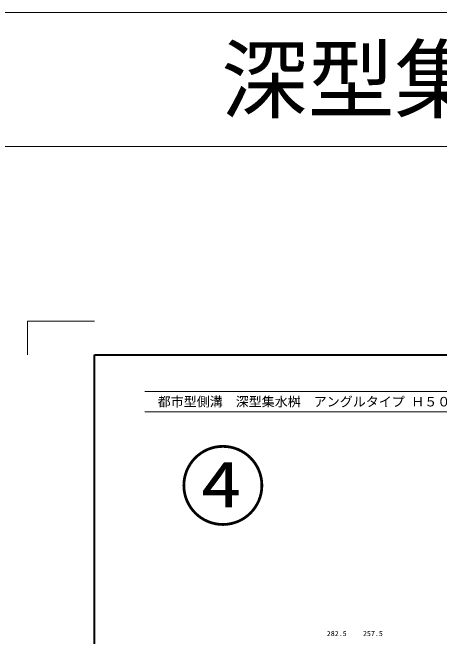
# Model space of a CAD drawing. Units: millimetres, scale not verified. Extents: x 58559 to 106559, y -58351 to -47326.
# Drawn here: x 92955 to 96145, y -52007 to -47351 of the extents above; entities that cross this region are included whole.
import ezdxf
from ezdxf.enums import TextEntityAlignment as Align

# ---------------------------------------------------------------- set-up
doc = ezdxf.new("R2010")
doc.units = ezdxf.units.MM
doc.header["$LTSCALE"] = 50
for name, color, linetype, lineweight in [('0_2', 1, 'Continuous', 13), ('Defpoints_3', 8, 'Continuous', 0), ('図枠', 7, 'Continuous', 5), ('寸法線', 7, 'Continuous', 13), ('文字', 41, 'Continuous', 13)]:
    doc.layers.add(name, color=color, linetype=linetype, lineweight=lineweight)
doc.layers.add('図面№', color=241, linetype='Continuous')
doc.styles.add('ＭＳ ゴシック', font='')
doc.styles.get('ＭＳ ゴシック').set_extended_font_data('MS Gothic')

msp = doc.modelspace()

# ---------------------------------------------------------------- linework, layer by layer
at = {"layer": '0_2'}
for p, q in [((74558.8, -47351.45), (106558.8, -47351.45)), ((74558.8, -48351.45), (106558.8, -48351.45))]:
    msp.add_line(p, q, dxfattribs=at)
at = {"layer": 'Defpoints_3', "color": 1, "lineweight": 13}
for p, q in [((93067.4, -49655.02), (93567.4, -49655.02)), ((93067.4, -49905.02), (93067.4, -49655.02))]:
    msp.add_line(p, q, dxfattribs=at)
at = {"layer": '図枠', "lineweight": 40}
for p, q in [((93567.4, -56830.02), (93567.4, -49905.02)), ((93567.4, -49905.02), (103317.4, -49905.02))]:
    msp.add_line(p, q, dxfattribs=at)
at = {"layer": '図枠', "lineweight": 13}
for p, q in [((93942.4, -50180.02), (102942.4, -50180.02)), ((93942.4, -50330.02), (102942.4, -50330.02))]:
    msp.add_line(p, q, dxfattribs=at)

# ---------------------------------------------------------------- texts
at = {"layer": '図枠', "style": 'ＭＳ ゴシック'}
msp.add_text('\u3000都市型側溝\u3000深型集水桝\u3000アングルタイプ Ｈ５０／７０\u3000４００型', height=71.21, dxfattribs=at).set_placement((93942.4, -50255.02), align=Align.MIDDLE_LEFT)
at = {"layer": '図面№', "style": 'ＭＳ ゴシック'}
msp.add_text('④', height=474.7, dxfattribs=at).set_placement((94526.17, -50651.35), align=Align.TOP_CENTER)
at = {"layer": '寸法線', "style": 'ＭＳ ゴシック'}
for s, p in [('282.5', (95377.09, -51984.88)), ('257.5', (95647.09, -51984.88))]:
    msp.add_text(s, height=37.98, dxfattribs=at).set_placement(p, align=Align.MIDDLE_CENTER)
at = {"layer": '文字', "style": 'ＭＳ ゴシック'}
msp.add_text('深型集水桝\u3000400型\u3000製品図', height=474.7, dxfattribs=at).set_placement((98558.8, -47851.45), align=Align.MIDDLE_CENTER)

doc.saveas('drawing.dxf')
